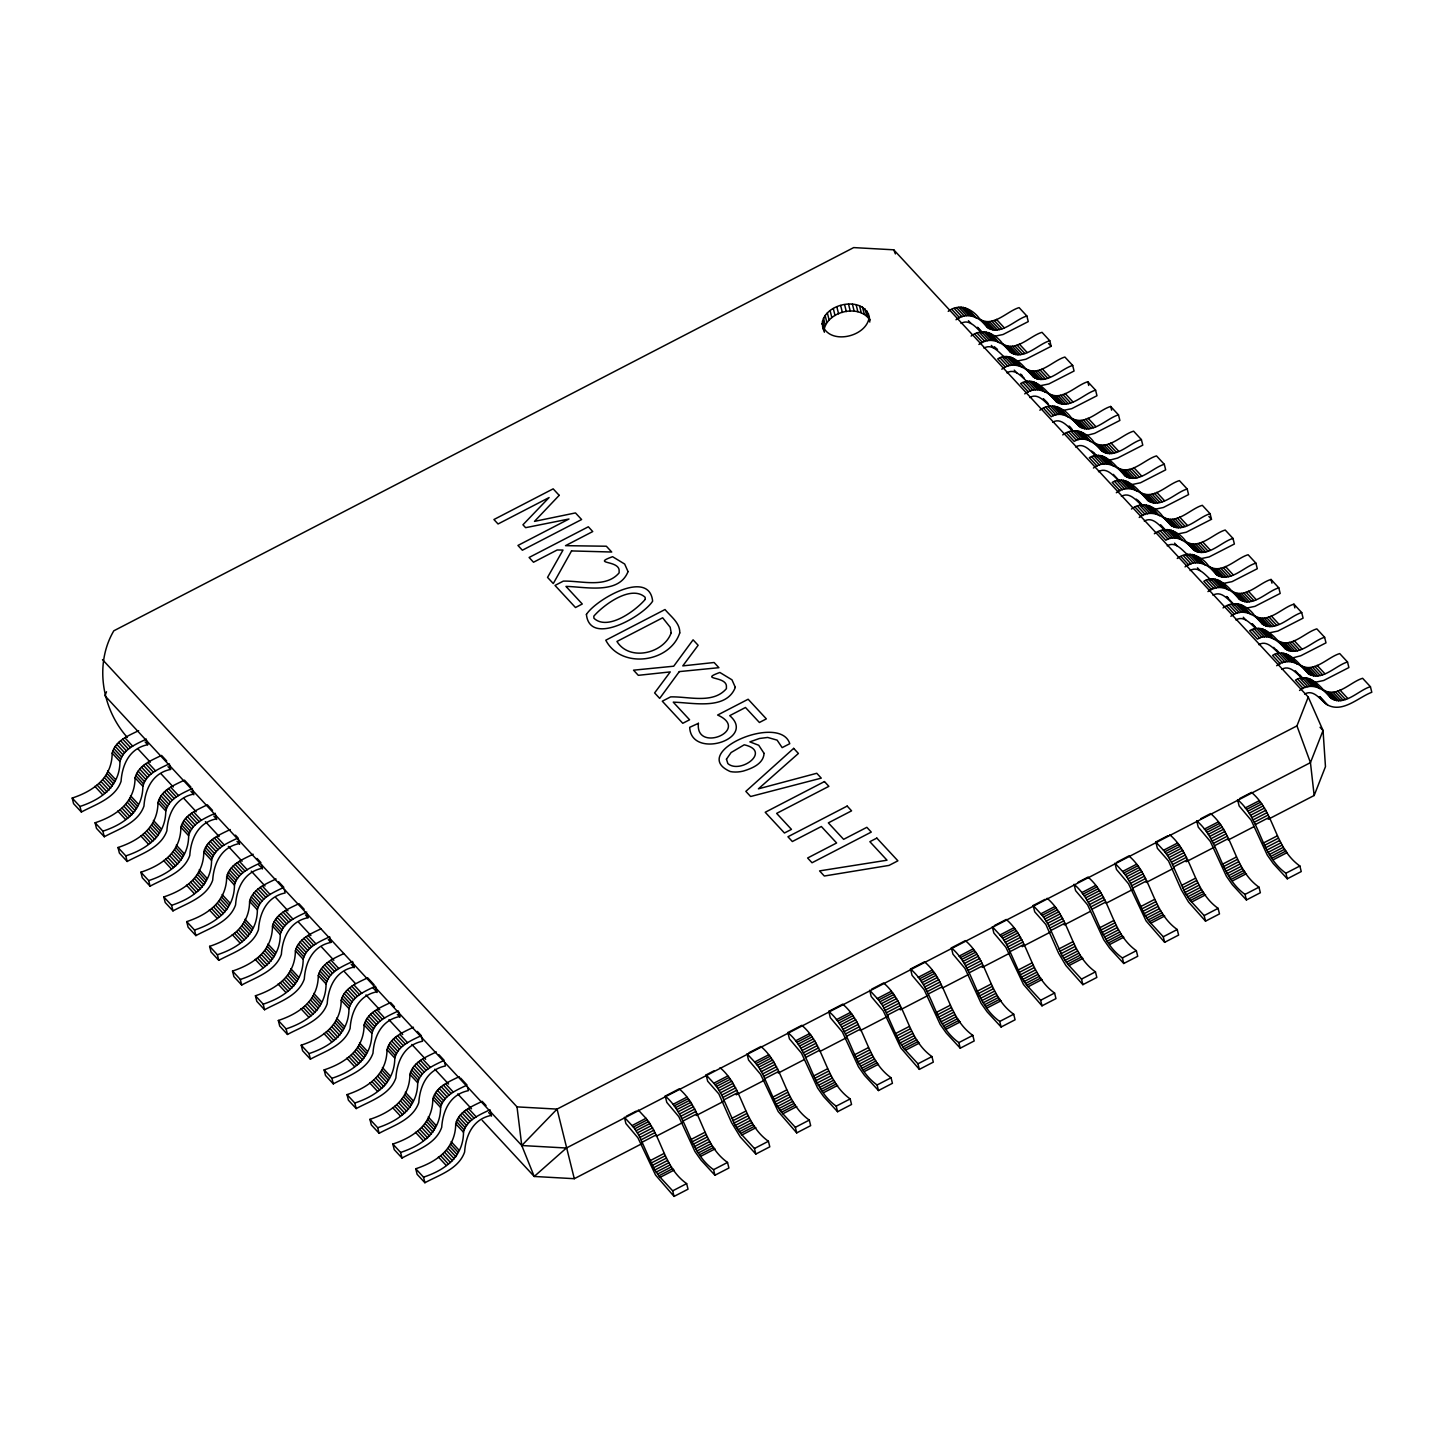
<?xml version="1.0" encoding="UTF-8"?>
<svg xmlns="http://www.w3.org/2000/svg" width="1444" height="1444" viewBox="0 0 1444 1444"><rect width="100%" height="100%" fill="white"/><g stroke="black" fill="none" stroke-linecap="round" stroke-linejoin="round"><path stroke-width="1.5" d="M822.178 323.637C824.163 302.554 866.238 294.901 868.963 318.564C864.92 338.004 827.304 345.333 822.178 323.637L824.398 332.246M823.91 330.604C826.762 311.218 859.451 303.33 869.992 320.261L868.277 313.294M146.945 741.187L147.685 744.707C129.563 748.371 122.217 764.49 121.061 781.366C115.069 798.46 95.629 804.308 81.369 812.033L73.572 803.64L72.2 798.063C93.607 791.041 112.072 777.666 112.181 753.136C115.267 740.808 128.462 735.646 138.642 730.682M72.2 798.063L79.98 806.474C101.387 799.434 119.852 786.077 119.96 761.529C123.047 749.219 136.241 744.039 146.422 739.093M95.105 822.773L102.885 831.184C124.292 824.163 142.757 810.788 142.866 786.24C145.952 773.93 159.147 768.749 169.327 763.804L170.591 769.417C152.468 773.1 145.104 789.218 143.967 806.077C137.974 823.17 118.534 829.018 104.275 836.744L96.477 828.351L95.105 822.773C116.513 815.752 134.96 802.395 135.068 777.847C138.064 765.898 150.645 760.609 160.627 755.862M190.897 791.33L193.496 794.128C175.356 797.81 168.009 813.929 166.872 830.787C160.88 847.881 141.422 853.729 127.162 861.472L119.383 853.061L118.011 847.502C139.418 840.462 157.865 827.105 157.974 802.557C160.97 790.608 173.551 785.319 183.532 780.572M118.011 847.502L125.79 855.895C147.198 848.873 165.663 835.498 165.771 810.95C168.858 798.64 182.052 793.46 192.232 788.514L193.785 794.796M213.802 816.041L216.401 818.838C198.261 822.52 190.915 838.639 189.778 855.498C183.785 872.591 164.327 878.439 150.068 886.183L142.288 877.771L140.916 872.212C162.306 865.173 180.771 851.816 180.879 827.268C183.984 814.957 197.16 809.777 207.34 804.813L212.539 810.427M140.916 872.212L148.696 880.605C170.103 873.584 188.55 860.209 188.659 835.679C191.655 823.73 204.236 818.423 214.217 813.694M236.997 841.419L239.307 843.549C221.167 847.231 213.82 863.35 212.683 880.208C206.691 897.302 187.233 903.15 172.973 910.893L165.194 902.482L163.804 896.923C185.211 889.883 203.676 876.526 203.785 851.978C206.871 839.668 220.066 834.488 230.246 829.524M163.804 896.923L171.601 905.316C193.009 898.294 211.456 884.919 211.564 860.389C214.56 848.44 227.141 843.134 237.123 838.404M258.602 864.739L262.212 868.259C244.072 871.941 236.726 888.06 235.571 904.919C229.578 922.012 210.138 927.86 195.879 935.604L188.099 927.192L186.709 921.633C208.116 914.593 226.582 901.236 226.69 876.688C229.776 864.378 242.971 859.198 253.151 854.234M186.709 921.633L194.507 930.026C215.914 923.005 234.361 909.63 234.47 885.1C237.574 872.772 250.751 867.609 260.931 862.646L257.032 858.44M284.36 889.45L285.1 892.988C266.978 896.652 259.631 912.77 258.476 929.629C252.483 946.741 233.044 952.571 218.784 960.314L210.986 951.903L209.615 946.343C231.022 939.322 249.487 925.947 249.595 901.399C252.682 889.089 265.877 883.909 276.057 878.963M209.615 946.343L217.394 954.737C238.802 947.715 257.267 934.34 257.375 909.81C260.48 897.482 273.656 892.32 283.836 887.356L278.638 881.761M307.265 914.16L308.005 917.698C289.883 921.362 282.519 937.481 281.381 954.34C275.389 971.451 255.949 977.281 241.69 985.025L233.892 976.613L232.52 971.054C253.927 964.032 272.375 950.657 272.483 926.109C275.587 913.799 288.764 908.619 298.944 903.673L304.142 909.269M232.52 971.054L240.3 979.465C261.707 972.426 280.172 959.069 280.28 934.521C283.367 922.193 296.562 917.03 306.742 912.067M255.426 995.764L263.205 1004.176C284.612 997.136 303.078 983.779 303.186 959.231C306.272 946.921 319.467 941.741 329.647 936.777L330.911 942.409C312.77 946.073 305.424 962.191 304.287 979.05C298.294 996.161 278.836 1001.992 264.577 1009.735L256.797 1001.342L255.426 995.764C276.833 988.743 295.28 975.368 295.388 950.82C298.385 938.889 310.965 933.582 320.947 928.853M351.217 964.321L353.816 967.119C335.676 970.783 328.329 986.902 327.192 1003.779C321.2 1020.872 301.742 1026.72 287.482 1034.446L279.703 1026.052L278.331 1020.475C299.738 1013.453 318.185 1000.078 318.294 975.548C321.29 963.599 333.871 958.293 343.852 953.563M278.331 1020.475L286.111 1028.886C307.518 1021.847 325.983 1008.49 326.073 983.942C329.178 971.631 342.372 966.451 352.553 961.487L354.105 967.787M372.823 987.624L376.722 991.829C358.581 995.494 351.235 1011.612 350.098 1028.489C344.105 1045.582 324.647 1051.431 310.388 1059.156L302.608 1050.763L301.218 1045.185C322.626 1038.164 341.091 1024.789 341.199 1000.259C344.195 988.31 356.776 983.003 366.758 978.274M301.218 1045.185L309.016 1053.597C330.423 1046.557 348.87 1033.2 348.979 1008.652C351.975 996.703 364.556 991.414 374.537 986.667M397.317 1014.41L399.627 1016.54C381.487 1020.204 374.14 1036.323 372.985 1053.199C366.993 1070.293 347.553 1076.141 333.293 1083.866L325.514 1075.473L324.124 1069.896C345.531 1062.874 363.996 1049.499 364.105 1024.969C367.101 1013.02 379.682 1007.731 389.663 1002.984M324.124 1069.896L331.921 1078.307C353.329 1071.267 371.776 1057.91 371.884 1033.362C374.88 1021.431 387.461 1016.125 397.443 1011.396M417.352 1031.431L421.251 1035.637L422.514 1041.25C404.392 1044.933 397.046 1061.051 395.891 1077.91C389.898 1095.003 370.458 1100.851 356.199 1108.577L348.401 1100.184L347.029 1094.606C368.437 1087.585 386.902 1074.21 387.01 1049.68C390.097 1037.352 403.291 1032.189 413.471 1027.226M347.029 1094.606L354.809 1103.017C376.216 1095.996 394.681 1082.621 394.79 1058.073C397.894 1045.763 411.071 1040.582 421.251 1035.637M444.68 1062.441L445.42 1065.961C427.298 1069.643 419.933 1085.762 418.796 1102.62C412.803 1119.714 393.364 1125.562 379.104 1133.305L371.307 1124.894L369.935 1119.335C391.342 1112.295 409.789 1098.938 409.897 1074.39C413.002 1062.062 426.179 1056.9 436.359 1051.936M369.935 1119.335L377.714 1127.728C399.122 1120.706 417.587 1107.331 417.695 1082.783C420.782 1070.473 433.976 1065.293 444.156 1060.347L438.958 1054.734M467.567 1087.151L468.325 1090.671C450.185 1094.353 442.839 1110.472 441.702 1127.331C435.709 1144.424 416.269 1150.272 401.992 1158.016L394.212 1149.604L392.84 1144.045C414.248 1137.006 432.695 1123.649 432.803 1099.101C435.907 1086.791 449.084 1081.61 459.264 1076.646M392.84 1144.045L400.62 1152.438C422.027 1145.417 440.492 1132.042 440.6 1107.494C443.687 1095.184 456.882 1090.021 467.062 1085.058L460.564 1078.054M488.632 1112.584L491.231 1115.382C473.091 1119.064 465.744 1135.183 464.607 1152.041C458.614 1169.135 439.156 1174.983 424.897 1182.726L417.117 1174.315L415.746 1168.756C437.153 1161.716 455.6 1148.359 455.708 1123.811C458.813 1111.501 471.989 1106.321 482.17 1101.357L486.068 1105.562M415.746 1168.756L423.525 1177.149C444.933 1170.127 463.398 1156.752 463.506 1132.222C466.592 1119.894 479.787 1114.732 489.967 1109.768L491.52 1116.068M127.379 737.469C102.091 709.239 94.095 664.33 113.805 630.811L853.693 247.592L893.746 249.812L1308.246 697.055L1323.047 730.52L1325.466 766.656L1314.166 795.482L1268.175 819.289M106.513 691.748L104.943 695.773L521.771 1145.525L534.226 1176.463L574.297 1178.701L642.273 1143.486M102.506 659.619L517.006 1106.88L521.771 1145.525L557.059 1109.1L1296.947 725.881L1308.246 697.055M1320.069 727.307L1323.047 730.52L1310.448 762.631L566.409 1148.016L534.226 1176.463L482.224 1120.363M948.221 311.363C958.924 302.843 972.751 308.727 979.862 319.196C993.201 327.752 1007.334 310.947 1019.103 307.626L1026.883 316.019L1028.254 321.597L1003.038 334.521L992.804 336.651M956.018 319.756C966.704 311.254 980.53 317.12 987.642 327.608C1000.999 336.163 1015.114 319.341 1026.883 316.019M971.126 336.073C981.83 327.553 995.638 333.438 1002.768 343.925C1016.107 352.462 1030.222 335.658 1042.008 332.337L1049.788 340.748L1051.16 346.307L1025.944 359.231L1015.71 361.361M978.906 344.466C989.609 335.965 1003.436 341.849 1010.547 352.318C1023.904 360.874 1038.019 344.051 1049.788 340.748M1001.811 369.177C1012.515 360.675 1026.341 366.559 1033.453 377.028C1046.792 385.584 1060.925 368.78 1072.693 365.458L1074.065 371.018L1048.831 383.96L1038.597 386.071M1005.511 367.281L997.714 358.87C1008.092 352.264 1019.031 360.783 1025.673 368.635C1039.012 377.191 1053.127 360.368 1064.896 357.047L1072.693 365.458M1024.717 393.887C1035.42 385.386 1049.246 391.27 1056.358 401.739C1069.697 410.295 1083.83 393.49 1095.599 390.169L1096.971 395.728L1071.737 408.67L1061.502 410.782M1028.399 391.992L1020.619 383.581C1030.98 376.974 1041.918 385.494 1048.579 393.346C1061.918 401.901 1076.033 385.079 1087.801 381.757L1095.599 390.169M1039.842 410.204C1050.528 401.703 1064.354 407.569 1071.466 418.056C1084.823 426.612 1098.938 409.789 1110.707 406.468L1118.486 414.879L1119.876 420.439L1094.642 433.38L1086.899 435.384M1062.73 434.915C1073.434 426.413 1087.26 432.279 1094.371 442.767C1107.71 451.322 1121.844 434.5 1133.612 431.178L1141.392 439.59L1142.782 445.149L1117.548 458.091L1109.804 460.094M1043.525 408.291L1051.304 416.702C1061.683 410.078 1072.621 418.616 1079.264 426.449C1092.603 435.005 1106.718 418.2 1118.486 414.879M1066.43 433.001L1074.21 441.413C1084.57 434.788 1095.509 443.326 1102.169 451.16C1115.508 459.715 1129.623 442.911 1141.392 439.59M1093.433 468.036C1104.119 459.517 1117.945 465.401 1125.056 475.87C1138.414 484.426 1152.529 467.621 1164.297 464.3L1165.669 469.86L1140.453 482.801L1130.219 484.931M1097.115 466.123L1089.336 457.712C1099.696 451.106 1110.635 459.643 1117.277 467.477C1130.616 476.033 1144.749 459.21 1156.518 455.907L1164.297 464.3M1116.32 492.747C1127.024 484.227 1140.85 490.112 1147.962 500.599C1161.319 509.136 1175.434 492.332 1187.203 489.011L1188.574 494.588L1163.359 507.512L1153.124 509.642M1120.021 490.834L1112.223 482.422C1122.602 475.816 1133.54 484.354 1140.182 492.187C1153.521 500.743 1167.654 483.921 1179.423 480.617L1187.203 489.011M1131.446 509.046C1142.15 500.545 1155.958 506.429 1163.088 516.898C1176.427 525.454 1190.542 508.649 1202.311 505.328L1210.108 513.721L1211.48 519.298L1186.264 532.222L1176.012 534.352M1139.226 517.457C1149.929 508.938 1163.756 514.822 1170.867 525.309C1184.206 533.865 1198.339 517.042 1210.108 513.721M1154.352 533.775C1165.055 525.255 1178.864 531.139 1185.993 541.608C1199.332 550.164 1213.447 533.359 1225.216 530.038L1233.014 538.432L1234.385 544.009L1209.151 556.933L1198.917 559.063M1177.257 558.485C1187.943 549.965 1201.769 555.85 1208.881 566.319C1222.238 574.874 1236.353 558.07 1248.121 554.749L1255.901 563.142L1257.291 568.719L1232.057 581.643L1221.823 583.773M1158.034 531.861L1165.813 540.255C1176.192 533.648 1187.13 542.168 1193.773 550.02C1207.112 558.575 1221.245 541.753 1233.014 538.432M1185.037 566.878C1195.74 558.377 1209.549 564.243 1216.678 574.73C1230.017 583.286 1244.132 566.463 1255.901 563.142M1207.942 591.589C1218.646 583.087 1232.454 588.953 1239.584 599.441C1252.923 607.996 1267.038 591.174 1278.806 587.852L1280.196 593.43L1254.962 606.354L1244.728 608.484M1211.624 589.675L1203.845 581.282C1214.205 574.658 1225.144 583.196 1231.786 591.029C1245.125 599.585 1259.258 582.78 1271.027 579.459L1278.806 587.852M1223.05 607.906C1233.754 599.386 1247.58 605.271 1254.692 615.758C1268.031 624.295 1282.164 607.491 1293.932 604.17L1301.712 612.581L1303.084 618.14L1277.868 631.064L1267.633 633.194M1230.848 616.299C1241.551 607.798 1255.359 613.682 1262.489 624.151C1275.828 632.707 1289.943 615.884 1301.712 612.581M1324.617 637.291C1312.849 640.594 1298.734 657.417 1285.377 648.861C1278.734 641.028 1267.796 632.49 1257.435 639.114L1249.638 630.703C1260.016 624.097 1270.955 632.616 1277.597 640.468C1290.936 649.024 1305.069 632.201 1316.838 628.88L1324.617 637.291L1325.989 642.851L1300.773 655.775L1293.03 657.796M1276.64 665.72C1287.344 657.219 1301.17 663.103 1308.282 673.572C1321.621 682.128 1335.754 665.323 1347.523 662.002L1348.895 667.561L1323.679 680.503L1313.426 682.615M1280.341 663.825L1272.543 655.414C1282.922 648.807 1293.86 657.327 1300.503 665.179C1313.841 673.734 1327.957 656.912 1339.725 653.591L1347.523 662.002M1299.546 690.449C1310.249 681.929 1324.076 687.813 1331.188 698.282C1344.526 706.838 1358.66 690.033 1370.428 686.712L1371.8 692.272C1358.605 697.199 1343.064 713.065 1327.65 705.033C1320.809 700.809 1314.058 688.571 1304.618 694.095M1303.228 688.535L1295.448 680.124C1305.809 673.518 1316.747 682.037 1323.408 689.889C1336.747 698.445 1350.862 681.622 1362.631 678.301L1370.428 686.712M626.335 1116.23L636.317 1111.068M665.233 1096.086L679.185 1088.848C702.614 1108.631 701.82 1144.208 727.523 1162.438L728.913 1168.015L714.942 1175.236L700.972 1160.073L694.925 1151.482L678.824 1116.681L666.785 1102.386L665.233 1096.086C688.662 1115.869 687.867 1151.446 713.571 1169.676L714.942 1175.236M720.069 1067.676C743.498 1087.458 742.703 1123.035 768.407 1141.265L769.796 1146.825L755.826 1154.063L740.357 1137.024L731.548 1122.584L718.841 1093.92L707.668 1081.213L706.116 1074.914L714.094 1070.78M748.985 1052.712L760.952 1046.503C784.381 1066.286 783.587 1101.862 809.29 1120.093L810.662 1125.652L796.709 1132.89L778.19 1111.519L760.591 1074.336L748.552 1060.04L747.505 1055.835M787.864 1032.568L801.835 1025.33C825.264 1045.113 824.47 1080.69 850.173 1098.92L851.545 1104.479L837.592 1111.718L823.603 1096.537L817.575 1087.964L801.474 1053.145L789.435 1038.868L787.864 1032.568C811.311 1052.333 810.499 1087.91 836.202 1106.14L837.592 1111.718M828.748 1011.396L842.718 1004.158C866.147 1023.94 865.353 1059.517 891.056 1077.747L892.428 1083.307L878.475 1090.545L864.487 1075.365L858.458 1066.791L842.357 1031.973L830.318 1017.677L828.748 1011.396C852.177 1031.16 851.382 1066.737 877.086 1084.967L878.475 1090.545M871.634 989.176L883.602 982.985C907.031 1002.75 906.236 1038.344 931.94 1056.575L933.311 1062.134L919.359 1069.372L900.839 1048.001L883.241 1010.8L871.201 996.504L870.154 992.317M910.514 969.032L924.485 961.812C947.914 981.577 947.12 1017.154 972.823 1035.384L974.195 1040.962L960.242 1048.2L946.253 1033.02L940.206 1024.446L924.124 989.627L912.067 975.332L910.514 969.032C933.943 988.815 933.149 1024.392 958.852 1042.622L960.242 1048.2M951.397 947.86L965.368 940.64C988.797 960.404 988.003 995.981 1013.706 1014.211L1015.078 1019.789L1001.107 1027.009L987.136 1011.847L981.09 1003.273L965.007 968.455L952.95 954.159L951.397 947.86C974.826 967.642 974.032 1003.219 999.735 1021.449L1001.107 1027.009M994.266 925.658L1006.233 919.467C1029.68 939.232 1028.868 974.808 1054.589 993.039L1055.961 998.616L1041.99 1005.836L1023.489 984.483L1005.89 947.282L993.833 932.986L992.804 928.781M1047.117 898.276C1070.564 918.059 1069.751 953.636 1095.454 971.866L1096.844 977.444L1082.874 984.664L1065.889 965.549L1058.614 953.202L1045.889 924.521L1034.716 911.814L1033.164 905.514L1045.131 899.323M1078.036 882.284L1088 877.104C1111.429 896.886 1110.635 932.463 1136.338 950.694L1137.728 956.271L1123.757 963.491L1109.786 948.329L1103.739 939.737L1087.639 904.937L1075.6 890.641L1074.047 884.342C1097.476 904.124 1096.682 939.701 1122.385 957.932L1123.757 963.491M1116.916 862.14L1128.883 855.931C1152.312 875.714 1151.518 911.29 1177.221 929.521L1178.611 935.08L1164.64 942.318L1146.121 920.965L1128.522 883.764L1116.483 869.468L1115.436 865.263M1169.766 834.758C1193.195 854.541 1192.401 890.118 1218.104 908.348L1219.494 913.908L1205.523 921.146L1188.538 902.031L1181.246 889.666L1168.539 861.003L1157.366 848.296L1155.814 841.996L1167.781 835.787M1200.668 818.748L1210.65 813.586C1234.079 833.368 1233.284 868.945 1258.987 887.176L1260.359 892.735L1246.407 899.973L1232.418 884.793L1226.389 876.219L1210.289 841.401L1198.249 827.105L1196.679 820.824C1220.126 840.588 1219.314 876.165 1245.035 894.396L1246.407 899.973M1239.566 798.604L1251.533 792.413C1274.962 812.178 1274.168 847.772 1299.871 866.003L1301.243 871.562L1287.29 878.8L1273.301 863.62L1267.272 855.047L1251.172 820.228L1239.132 805.933L1237.562 799.651C1260.991 819.416 1260.197 854.992 1285.9 873.223L1287.29 878.8M624.349 1117.259L632.039 1125.562L645.991 1118.324C662.254 1138.522 664.059 1167.709 686.64 1183.611L688.03 1189.188L674.059 1196.408L655.558 1175.055L637.941 1137.854L625.902 1123.558L624.873 1119.353M672.922 1104.389L686.875 1097.151M706.116 1074.914L713.787 1083.199L727.758 1075.979M746.999 1053.741L754.671 1062.026L768.641 1054.806M795.554 1040.853L809.524 1033.633M836.437 1019.681L850.408 1012.443M869.631 990.223L877.32 998.508L891.291 991.27M918.203 977.335L932.174 970.097M959.087 956.163L973.039 948.925M992.281 926.687L999.97 934.99L1013.923 927.752M1033.164 905.514L1040.853 913.817L1054.806 906.579M1081.736 892.645L1095.689 885.407M1114.93 863.169L1122.602 871.454L1136.572 864.234M1155.814 841.996L1163.485 850.281L1177.456 843.061M1204.368 829.109L1218.339 821.889M1245.251 807.936L1259.222 800.698M632.039 1125.562L633.338 1127.06L647.291 1119.822M674.222 1105.887L688.174 1098.649M713.787 1083.199L715.105 1084.715L729.058 1077.477M754.671 1062.026L755.97 1063.542L769.941 1056.304M796.853 1042.369L810.824 1035.131M837.737 1021.179L851.707 1013.959M877.32 998.508L878.62 1000.006L892.591 992.786M919.503 978.833L933.474 971.613M960.386 957.661L974.357 950.423M999.97 934.99L1001.27 936.488L1015.222 929.25M1040.853 913.817L1042.153 915.316L1056.105 908.077M1083.036 894.143L1096.989 886.905M1122.602 871.454L1123.919 872.97L1137.872 865.732M1163.485 850.281L1164.803 851.798L1178.755 844.559M1205.668 830.607L1219.639 823.387M1246.551 809.434L1260.522 802.214M633.338 1127.06L634.674 1128.811L648.645 1121.573M675.557 1107.62L689.528 1100.4M715.105 1084.715L716.441 1086.448L730.411 1079.228M755.97 1063.542L757.324 1065.275L771.295 1058.055M798.207 1044.102L812.16 1036.864M839.09 1022.93L853.043 1015.692M878.62 1000.006L879.974 1001.757L893.926 994.519M920.857 980.584L934.809 973.346M961.722 959.412L975.693 952.174M1001.27 936.488L1002.605 938.239L1016.576 931.001M1042.153 915.316L1043.489 917.066L1057.459 909.828M1084.372 895.876L1098.342 888.656M1123.919 872.97L1125.255 874.703L1139.226 867.483M1164.803 851.798L1166.138 853.53L1180.109 846.31M1207.022 832.358L1220.974 825.12M1247.905 811.185L1261.857 803.947M634.674 1128.811L636.046 1130.742L649.999 1123.522M676.911 1109.57L690.882 1102.35M716.441 1086.448L717.794 1088.397L731.765 1081.177M757.324 1065.275L758.678 1067.224L772.648 1059.986M799.561 1046.052L813.532 1038.814M840.444 1024.879L854.415 1017.641M879.974 1001.757L881.327 1003.706L895.28 996.468M922.211 982.534L936.163 975.296M963.094 961.361L977.046 954.123M1002.605 938.239L1003.977 940.188L1017.93 932.95M1043.489 917.066L1044.86 918.998L1058.813 911.778M1085.726 897.825L1099.696 890.605M1125.255 874.703L1126.609 876.652L1140.579 869.432M1166.138 853.53L1167.492 855.48L1181.463 848.242M1208.375 834.307L1222.346 827.069M1249.259 813.134L1263.229 805.896M636.046 1130.742L637.382 1132.872L651.352 1125.634M678.265 1111.699L692.236 1104.461M717.794 1088.397L719.148 1090.527L733.119 1083.289M758.678 1067.224L760.031 1069.354L774.002 1062.116M800.915 1048.164L814.867 1040.944M841.798 1026.991L855.75 1019.771M881.327 1003.706L882.681 1005.818L896.634 998.598M923.564 984.646L937.517 977.407M964.448 963.473L978.4 956.235M1003.977 940.188L1005.313 942.3L1019.284 935.062M1044.86 918.998L1046.196 921.128L1060.167 913.89M1087.079 899.955L1101.05 892.717M1126.609 876.652L1127.963 878.782L1141.933 871.544M1167.492 855.48L1168.846 857.61L1182.816 850.372M1209.729 836.419L1223.7 829.199M1250.612 815.246L1264.565 808.026M637.382 1132.872L638.699 1135.11L652.652 1127.872M679.582 1113.938L693.535 1106.7M719.148 1090.527L720.466 1092.765L734.418 1085.527M760.031 1069.354L761.349 1071.592L775.302 1064.354M802.232 1050.42L816.185 1043.182M843.097 1029.247L857.068 1022.009M882.681 1005.818L883.981 1008.074L897.951 1000.836M924.864 986.884L938.835 979.664M965.747 965.711L979.718 958.491M1005.313 942.3L1006.63 944.538L1020.601 937.318M1046.196 921.128L1047.514 923.366L1061.484 916.128M1088.397 902.193L1102.35 894.955M1127.963 878.782L1129.28 881.02L1143.233 873.782M1168.846 857.61L1170.163 859.848L1184.116 852.61M1211.047 838.675L1224.999 831.437M1251.912 817.503L1265.883 810.264M674.059 1196.408L672.687 1190.849L658.861 1175.831L653.5 1167.781L639.945 1137.439L653.915 1130.201M680.828 1116.266L694.781 1109.028M755.826 1154.063L754.454 1148.503L740.628 1133.468L735.267 1125.436L721.711 1095.093L735.664 1087.855M796.709 1132.89L795.337 1127.331L781.493 1112.295L776.132 1104.245L762.594 1073.921L776.547 1066.683M803.478 1052.748L817.43 1045.51M844.361 1031.557L858.314 1024.337M919.359 1069.372L917.969 1063.795L904.143 1048.777L898.782 1040.727L885.226 1010.385L899.197 1003.165M926.109 989.212L940.08 981.992M966.993 968.04L980.963 960.82M1041.99 1005.836L1040.619 1000.277L1026.792 985.259L1021.431 977.209L1007.876 946.867L1021.847 939.629M1082.874 984.664L1081.502 979.104L1067.676 964.087L1062.315 956.036L1048.759 925.694L1062.73 918.456M1089.642 904.522L1103.613 897.284M1164.64 942.318L1163.268 936.759L1149.442 921.723L1144.081 913.673L1130.526 883.349L1144.478 876.111M1205.523 921.146L1204.152 915.586L1190.307 900.551L1184.964 892.5L1171.409 862.176L1185.362 854.938M1212.292 841.004L1226.245 833.766M1253.175 819.813L1267.128 812.593M641.1 1139.803L655.071 1132.565M681.983 1118.631L695.954 1111.393M722.866 1097.458L736.837 1090.22M763.75 1076.285L777.72 1069.047M804.633 1055.113L818.604 1047.875M845.516 1033.94L859.487 1026.702M886.399 1012.767L900.352 1005.529M927.283 991.577L941.235 984.357M968.166 970.404L982.119 963.184M1009.049 949.231L1023.002 942.011M1049.932 928.059L1063.885 920.821M1090.798 906.886L1104.768 899.648M1131.681 885.713L1145.652 878.475M1172.564 864.541L1186.535 857.303M1213.447 843.368L1227.418 836.13M1254.331 822.196L1268.301 814.957M642.165 1142.168L656.117 1134.93M683.048 1120.995L697.001 1113.757M723.931 1099.823L737.884 1092.585M764.815 1078.65L778.767 1071.412M805.68 1057.477L819.65 1050.239M846.563 1036.287L860.534 1029.067M887.446 1015.114L901.417 1007.894M928.33 993.941L942.3 986.721M969.213 972.769L983.184 965.531M1010.096 951.596L1024.067 944.358M1050.979 930.423L1064.932 923.185M1091.863 909.251L1105.815 902.013M1132.746 888.078L1146.698 880.84M1173.629 866.905L1187.582 859.667M1214.512 845.715L1228.465 838.495M1255.378 824.542L1269.348 817.322M656.28 1136.229L682.272 1122.764M696.261 1115.508L724.256 1101.014M736.259 1094.805L764.255 1080.293M778.262 1073.054L804.254 1059.589M820.246 1051.304L846.238 1037.839M860.245 1030.583L888.24 1016.089M900.244 1009.879L928.239 995.367M942.228 988.129L968.22 974.664M982.227 967.408L1010.222 952.914M1022.226 946.686L1050.221 932.192M1064.21 924.936L1090.202 911.471M1106.212 903.186L1132.204 889.721M1146.193 882.483L1174.189 867.97M1186.192 861.761L1214.187 847.267M1228.194 840.011L1254.186 826.546M650.035 1160.723L663.987 1153.485M690.918 1139.551L704.871 1132.313M731.801 1118.378L745.754 1111.14M772.684 1097.205L786.637 1089.967M813.55 1076.033L827.52 1068.795M854.433 1054.842L868.404 1047.622M895.316 1033.669L909.287 1026.449M936.199 1012.497L950.17 1005.277M977.083 991.324L991.053 984.086M1017.966 970.151L1031.937 962.913M1058.849 948.979L1072.802 941.741M1099.732 927.806L1113.685 920.568M1140.616 906.633L1154.568 899.395M1181.499 885.461L1195.451 878.223M1222.364 864.27L1236.335 857.05M1263.247 843.097L1277.218 835.877M651.082 1163.088L665.052 1155.85M691.965 1141.915L705.936 1134.677M732.848 1120.743L746.819 1113.505M773.731 1099.552L787.684 1092.332M814.615 1078.379L828.567 1071.159M855.498 1057.207L869.45 1049.987M896.381 1036.034L910.334 1028.796M937.264 1014.861L951.217 1007.623M978.129 993.689L992.1 986.451M1019.013 972.516L1032.983 965.278M1059.896 951.343L1073.867 944.105M1100.779 930.171L1114.75 922.933M1141.662 908.98L1155.633 901.76M1182.546 887.807L1196.516 880.587M1223.429 866.635L1237.382 859.415M1264.312 845.462L1278.265 838.242M652.255 1165.452L666.207 1158.214M693.138 1144.28L707.091 1137.042M734.003 1123.107L747.974 1115.869M774.886 1101.934L788.857 1094.696M815.77 1080.744L829.74 1073.524M856.653 1059.571L870.624 1052.351M897.536 1038.398L911.507 1031.178M938.419 1017.226L952.39 1009.988M979.303 996.053L993.255 988.815M1020.186 974.88L1034.139 967.642M1061.069 953.708L1075.022 946.47M1101.952 932.535L1115.905 925.297M1142.836 911.363L1156.788 904.124M1183.701 890.19L1197.672 882.952M1224.584 868.999L1238.555 861.779M1265.467 847.827L1279.438 840.607M653.5 1167.781L667.453 1160.543M694.383 1146.608L708.336 1139.37M735.267 1125.436L749.219 1118.197M776.132 1104.245L790.103 1097.025M817.015 1083.072L830.986 1075.852M857.898 1061.9L871.869 1054.68M898.782 1040.727L912.752 1033.489M939.665 1019.554L953.636 1012.316M980.548 998.382L994.519 991.144M1021.431 977.209L1035.384 969.971M1062.315 956.036L1076.267 948.798M1103.198 934.864L1117.151 927.626M1144.081 913.673L1158.034 906.453M1184.964 892.5L1198.917 885.28M1225.83 871.328L1239.8 864.108M1266.713 850.155L1280.684 842.935M654.8 1170.019L668.771 1162.781M695.683 1148.846L709.654 1141.608M736.566 1127.674L750.537 1120.436M777.45 1106.501L791.42 1099.263M818.333 1085.328L832.304 1078.09M859.216 1064.138L873.169 1056.918M900.099 1042.965L914.052 1035.745M940.983 1021.792L954.935 1014.572M981.866 1000.62L995.819 993.4M1022.749 979.447L1036.702 972.209M1063.614 958.274L1077.585 951.036M1104.498 937.102L1118.468 929.864M1145.381 915.929L1159.351 908.691M1186.264 894.757L1200.235 887.518M1227.147 873.584L1241.118 866.346M1268.031 852.393L1281.983 845.173M656.154 1172.131L670.124 1164.911M697.037 1150.958L711.008 1143.738M737.92 1129.786L751.891 1122.566M778.803 1108.613L792.756 1101.375M819.687 1087.44L833.639 1080.202M860.57 1066.268L874.522 1059.03M901.453 1045.095L915.406 1037.857M942.336 1023.922L956.289 1016.684M983.202 1002.75L997.172 995.512M1024.085 981.559L1038.055 974.339M1064.968 960.386L1078.939 953.166M1105.851 939.214L1119.822 931.994M1146.735 918.041L1160.705 910.821M1187.618 896.868L1201.57 889.63M1228.501 875.696L1242.454 868.458M1269.384 854.523L1283.337 847.285M657.507 1174.08L671.478 1166.86M698.391 1152.908L712.361 1145.688M739.274 1131.735L753.245 1124.497M780.157 1110.562L794.128 1103.324M821.04 1089.39L835.011 1082.152M861.924 1068.217L875.894 1060.979M902.807 1047.044L916.759 1039.806M943.69 1025.872L957.643 1018.634M984.573 1004.681L998.526 997.461M1025.457 983.508L1039.409 976.288M1066.322 962.336L1080.293 955.116M1107.205 941.163L1121.176 933.943M1148.088 919.99L1162.059 912.752M1188.972 898.818L1202.942 891.58M1229.855 877.645L1243.825 870.407M1270.738 856.472L1284.709 849.234M658.861 1175.831L672.814 1168.593M699.744 1154.659L713.697 1147.42M740.628 1133.468L754.58 1126.248M781.493 1112.295L795.463 1105.075M822.376 1091.122L836.347 1083.902M863.259 1069.95L877.23 1062.712M904.143 1048.777L918.113 1041.539M945.026 1027.605L958.996 1020.366M985.909 1006.432L999.862 999.194M1026.792 985.259L1040.745 978.021M1067.676 964.087L1081.628 956.849M1108.559 942.914L1122.511 935.676M1149.442 921.723L1163.395 914.503M1190.307 900.551L1204.278 893.331M1231.19 879.378L1245.161 872.158M1272.074 858.205L1286.044 850.967M660.161 1177.329L674.113 1170.091M701.044 1156.157L714.997 1148.919M741.927 1134.984L755.88 1127.746M782.81 1113.811L796.763 1106.573M823.676 1092.639L837.646 1085.401M864.559 1071.448L878.53 1064.228M905.442 1050.275L919.413 1043.055M946.325 1029.103L960.296 1021.883M987.209 1007.93L1001.179 1000.692M1028.092 986.757L1042.063 979.519M1068.975 965.585L1082.928 958.347M1109.858 944.412L1123.811 937.174M1150.742 923.239L1164.694 916.001M1191.625 902.067L1205.578 894.829M1232.49 880.894L1246.461 873.656M1273.373 859.703L1287.344 852.483M672.687 1190.849L686.64 1183.611M713.571 1169.676L727.523 1162.438M754.454 1148.503L768.407 1141.265M795.337 1127.331L809.29 1120.093M836.202 1106.14L850.173 1098.92M877.086 1084.967L891.056 1077.747M917.969 1063.795L931.94 1056.575M958.852 1042.622L972.823 1035.384M999.735 1021.449L1013.706 1014.211M1040.619 1000.277L1054.589 993.039M1081.502 979.104L1095.454 971.866M1122.385 957.932L1136.338 950.694M1163.268 936.759L1177.221 929.521M1204.152 915.586L1218.104 908.348M1245.035 894.396L1258.987 887.176M1285.9 873.223L1299.871 866.003M961.072 323.42C969.646 318.203 976.577 328.6 982.389 333.113M983.978 348.13C992.551 342.914 999.483 353.311 1005.295 357.823M1006.883 372.841C1015.457 367.624 1022.388 378.021 1028.2 382.534M1029.789 397.551C1037.532 392.714 1044.355 401.27 1049.481 405.872M1052.694 422.262C1060.438 417.424 1067.26 425.998 1072.387 430.583M1075.581 446.972C1084.155 441.774 1091.104 452.171 1096.917 456.665L1091.718 451.07M1098.487 471.683C1107.061 466.484 1114.01 476.881 1119.804 481.375M1121.392 496.393C1129.966 491.195 1136.897 501.591 1142.709 506.104M1144.298 521.122C1152.872 515.905 1159.803 526.302 1165.615 530.814M1167.203 545.832C1175.777 540.616 1182.708 551.012 1188.52 555.525M1190.109 570.542C1198.664 565.326 1205.614 575.723 1211.426 580.235M1212.996 595.253C1221.57 590.036 1228.519 600.433 1234.331 604.946M1235.902 619.963C1243.663 615.126 1250.468 623.682 1255.594 628.284M1258.807 644.674C1266.55 639.836 1273.373 648.392 1278.5 652.995M1281.712 669.384C1290.286 664.168 1297.217 674.583 1303.029 679.077M517.006 1106.88L557.059 1109.1L574.297 1178.701M521.771 1145.525L566.409 1148.016M1022.135 375.368L1020.421 374.14L1024.301 378.328M1228.248 597.78L1226.534 596.534L1233.032 603.538M994.266 346.686L997.515 349.43M1048.561 343.51L1051.16 346.307M1208.881 516.483L1211.48 519.298M996.432 319.359L1004.23 327.77M1019.338 344.069L1027.135 352.48M1042.243 368.78L1050.023 377.191M1065.149 393.49L1072.928 401.901M1088.054 418.218L1095.834 426.612M1110.959 442.929L1118.739 451.322M1133.847 467.639L1141.644 476.033M1156.752 492.35L1164.55 500.743M1179.658 517.06L1187.455 525.454M1202.563 541.771L1210.343 550.164M1225.469 566.481L1233.248 574.892M1248.374 591.192L1256.154 599.603M1271.261 615.902L1279.059 624.313M1294.167 640.613L1301.965 649.024M1317.072 665.323L1324.87 673.734M1339.978 690.033L1347.757 698.445M994.14 320.406L1001.919 328.799M1017.045 345.116L1024.825 353.509M1039.951 369.826L1047.73 378.22M1062.856 394.537L1070.636 402.93M1085.744 419.247L1093.541 427.659M1108.649 443.958L1116.447 452.369M1131.554 468.668L1139.352 477.08M1154.46 493.379L1162.239 501.79M1177.365 518.089L1185.145 526.5M1200.271 542.818L1208.05 551.211M1223.158 567.528L1230.956 575.921M1246.064 592.239L1253.861 600.632M1268.969 616.949L1276.767 625.342M1291.875 641.659L1299.654 650.053M1314.78 666.37L1322.56 674.763M1337.686 691.08L1345.465 699.492M991.829 321.146L999.609 329.557M1014.717 345.856L1022.514 354.267M1037.622 370.567L1045.42 378.978M1060.528 395.295L1068.307 403.688M1083.433 420.005L1091.213 428.399M1106.339 444.716L1114.118 453.109M1129.244 469.426L1137.024 477.82M1152.131 494.137L1159.929 502.53M1175.037 518.847L1182.835 527.259M1197.942 543.558L1205.722 551.969M1220.848 568.268L1228.627 576.679M1243.753 592.979L1251.533 601.39M1266.659 617.689L1274.438 626.1M1289.546 642.399L1297.344 650.811M1312.452 667.128L1320.249 675.521M1335.357 691.838L1343.155 700.232M989.519 321.597L997.317 330.008M1012.424 346.307L1020.222 354.719M1035.33 371.018L1043.11 379.429M1058.235 395.728L1066.015 404.139M1081.141 420.439L1088.92 428.85M1104.028 445.167L1111.826 453.56M1126.934 469.878L1134.731 478.271M1149.839 494.588L1157.637 502.981M1172.745 519.298L1180.524 527.692M1195.65 544.009L1203.43 552.402M1218.555 568.719L1226.335 577.113M1241.443 593.43L1249.241 601.841M1264.348 618.14L1272.146 626.552M1287.254 642.851L1295.051 651.262M1310.159 667.561L1317.939 675.972M1333.065 692.272L1340.844 700.683M987.299 321.741L995.078 330.135M1010.204 346.452L1017.984 354.845M1033.092 371.162L1040.889 379.555M1055.997 395.873L1063.795 404.266M1078.903 420.583L1086.682 428.994M1101.808 445.293L1109.588 453.705M1124.714 470.004L1132.493 478.415M1147.619 494.714L1155.399 503.126M1170.506 519.425L1178.304 527.836M1193.412 544.135L1201.209 552.547M1216.317 568.864L1224.097 577.257M1239.223 593.574L1247.002 601.967M1262.128 618.285L1269.908 626.678M1285.034 642.995L1292.813 651.388M1307.921 667.706L1315.719 676.099M1330.826 692.416L1338.624 700.809M985.169 321.561L992.967 329.954M1008.074 346.271L1015.854 354.664M1030.98 370.982L1038.759 379.375M1053.885 395.692L1061.665 404.103M1076.791 420.403L1084.57 428.814M1099.678 445.113L1107.476 453.524M1122.584 469.823L1130.381 478.235M1145.489 494.534L1153.269 502.945M1168.395 519.262L1176.174 527.656M1191.3 543.973L1199.08 552.366M1214.205 568.683L1221.985 577.077M1237.093 593.394L1244.89 601.787M1259.998 618.104L1267.796 626.497M1282.904 642.815L1290.683 651.208M1305.809 667.525L1313.589 675.936M1328.715 692.236L1336.494 700.647M983.202 321.073L990.981 329.467M1006.107 345.784L1013.887 354.177M1029.012 370.494L1036.792 378.888M1051.918 395.205L1059.697 403.616M1074.805 419.915L1082.603 428.327M1097.711 444.626L1105.508 453.037M1120.616 469.336L1128.396 477.747M1143.522 494.047L1151.301 502.458M1166.427 518.757L1174.207 527.168M1189.333 543.486L1197.112 551.879M1212.22 568.196L1220.018 576.589M1235.125 592.906L1242.923 601.3M1258.031 617.617L1265.828 626.01M1280.936 642.327L1288.716 650.721M1303.842 667.038L1311.621 675.449M1326.747 691.748L1334.527 700.159M981.415 320.279L989.212 328.69M1004.32 344.99L1012.118 353.401M1027.226 369.7L1035.005 378.111M1050.131 394.411L1057.91 402.822M1073.036 419.121L1080.816 427.532M1095.942 443.831L1103.721 452.243M1118.829 468.56L1126.627 476.953M1141.735 493.27L1149.532 501.664M1164.64 517.981L1172.42 526.374M1187.546 542.691L1195.325 551.085M1210.451 567.402L1218.231 575.795M1233.356 592.112L1241.136 600.505M1256.244 616.823L1264.041 625.234M1279.149 641.533L1286.947 649.944M1302.055 666.244L1309.852 674.655M1324.96 690.954L1332.74 699.365M979.862 319.196L987.642 327.608M1002.768 343.925L1010.547 352.318M1025.673 368.635L1033.453 377.028M1048.579 393.346L1056.358 401.739M1071.466 418.056L1079.264 426.449M1094.371 442.767L1102.169 451.16M1117.277 467.477L1125.056 475.87M1140.182 492.187L1147.962 500.599M1163.088 516.898L1170.867 525.309M1185.993 541.608L1193.773 550.02M1208.881 566.319L1216.678 574.73M1231.786 591.029L1239.584 599.441M1254.692 615.758L1262.489 624.151M1277.597 640.468L1285.377 648.861M1300.503 665.179L1308.282 673.572M1323.408 689.889L1331.188 698.282M968.491 309.612L976.27 318.005M991.396 334.322L999.176 342.715M1014.302 359.033L1022.081 367.426M1037.189 383.743L1044.987 392.136M1060.095 408.453L1067.892 416.847M1083 433.164L1090.78 441.575M1105.905 457.874L1113.685 466.286M1128.811 482.585L1136.59 490.996M1151.716 507.295L1159.496 515.707M1174.604 532.006L1182.401 540.417M1197.509 556.716L1205.307 565.127M1220.415 581.445L1228.194 589.838M1243.32 606.155L1251.1 614.548M1266.226 630.866L1274.005 639.259M1289.131 655.576L1296.911 663.969M1312.018 680.286L1319.816 688.68M966.939 308.529L974.718 316.922M989.826 333.239L997.624 341.65M1012.731 357.95L1020.529 366.361M1035.637 382.66L1043.416 391.071M1058.542 407.37L1066.322 415.782M1081.448 432.081L1089.227 440.492M1104.353 456.809L1112.133 465.203M1127.241 481.52L1135.038 489.913M1150.146 506.23L1157.944 514.624M1173.051 530.941L1180.831 539.334M1195.957 555.651L1203.736 564.044M1218.862 580.362L1226.642 588.755M1241.768 605.072L1249.547 613.483M1264.655 629.783L1272.453 638.194M1287.561 654.493L1295.358 662.904M1310.466 679.203L1318.264 687.615M965.152 307.734L972.931 316.146M988.057 332.445L995.837 340.856M1010.962 357.155L1018.742 365.567M1033.85 381.884L1041.647 390.277M1056.755 406.594L1064.553 414.988M1079.661 431.305L1087.44 439.698M1102.566 456.015L1110.346 464.408M1125.472 480.726L1133.251 489.119M1148.377 505.436L1156.157 513.829M1171.264 530.147L1179.062 538.558M1194.17 554.857L1201.968 563.268M1217.075 579.567L1224.855 587.979M1239.981 604.278L1247.76 612.689M1262.886 628.988L1270.666 637.4M1285.792 653.717L1293.571 662.11M1308.679 678.427L1316.477 686.821M963.184 307.247L970.964 315.658M986.09 331.958L993.869 340.369M1008.977 356.668L1016.775 365.079M1031.882 381.378L1039.68 389.79M1054.788 406.107L1062.567 414.5M1077.693 430.817L1085.473 439.211M1100.599 455.528L1108.378 463.921M1123.504 480.238L1131.284 488.632M1146.392 504.949L1154.189 513.342M1169.297 529.659L1177.095 538.071M1192.202 554.37L1200 562.781M1215.108 579.08L1222.888 587.491M1238.013 603.791L1245.793 612.202M1260.919 628.501L1268.698 636.912M1283.806 653.211L1291.604 661.623M1306.712 677.94L1314.509 686.333M961.054 307.067L968.852 315.478M983.96 331.777L991.739 340.188M1006.865 356.506L1014.645 364.899M1029.771 381.216L1037.55 389.609M1052.676 405.926L1060.456 414.32M1075.563 430.637L1083.361 439.03M1098.469 455.347L1106.266 463.741M1121.374 480.058L1129.172 488.451M1144.28 504.768L1152.059 513.18M1167.185 529.479L1174.965 537.89M1190.091 554.189L1197.87 562.6M1212.978 578.9L1220.776 587.311M1235.884 603.61L1243.681 612.021M1258.789 628.339L1266.587 636.732M1281.694 653.049L1289.474 661.442M1304.6 677.759L1312.379 686.153M977.624 327.337L981.523 331.542M1047.64 402.876L1043.326 398.851L1048.506 404.446M1069.246 426.197L1071.827 428.994M1093.433 452.297L1097.332 456.503M1137.944 500.328L1141.843 504.534M1160.85 525.038L1164.748 529.244M1252.453 623.898L1255.053 626.696M1276.658 649.999L1279.258 652.796M1299.564 674.709L1302.163 677.507M1319.87 696.622L1327.65 705.033M958.834 307.211L966.614 315.604M981.721 331.921L989.519 340.333M1004.627 356.632L1012.424 365.043M1027.532 381.342L1035.33 389.754M1050.438 406.053L1058.217 414.464M1073.343 430.763L1081.123 439.175M1096.249 455.474L1104.028 463.885M1119.154 480.202L1126.934 488.595M1142.042 504.913L1149.839 513.306M1164.947 529.623L1172.745 538.016M1187.852 554.334L1195.632 562.727M1210.758 579.044L1218.537 587.437M1233.663 603.754L1241.443 612.148M1256.569 628.465L1264.348 636.876M1279.456 653.175L1287.254 661.587M1302.362 677.886L1310.159 686.297M977.209 327.517L981.108 331.705M1068.813 426.359L1072.711 430.565M1113.324 474.39L1118.522 479.986M1136.229 499.101L1141.41 504.696M1160.434 525.201L1164.315 529.407M1252.038 624.061L1255.937 628.248M1273.644 647.363L1278.824 652.959M1295.25 670.684L1301.73 677.687M1319.455 696.784L1325.935 703.788M956.524 307.662L964.321 316.055M979.429 332.373L987.227 340.766M1002.335 357.083L1010.114 365.476M1025.24 381.794L1033.02 390.187M1048.145 406.504L1055.925 414.915M1071.051 431.214L1078.83 439.626M1093.938 455.925L1101.736 464.336M1116.844 480.635L1124.641 489.047M1139.749 505.346L1147.529 513.757M1162.655 530.074L1170.434 538.468M1185.56 554.785L1193.34 563.178M1208.466 579.495L1216.245 587.888M1231.353 604.206L1239.151 612.599M1254.258 628.916L1262.056 637.309M1277.164 653.627L1284.961 662.02M1300.069 678.337L1307.849 686.748M968.419 320.712L971.018 323.51M991.324 345.423L993.923 348.221M1014.229 370.133L1016.829 372.931M1174.55 543.124L1177.149 545.922M1197.455 567.835L1200.054 570.633M1243.266 617.256L1245.847 620.054M954.213 308.402L961.993 316.814M977.119 333.113L984.898 341.524M1000.024 357.823L1007.804 366.235M1022.912 382.552L1030.709 390.945M1045.817 407.262L1053.615 415.655M1068.722 431.973L1076.502 440.366M1091.628 456.683L1099.407 465.076M1114.533 481.393L1122.313 489.787M1137.439 506.104L1145.218 514.515M1160.326 530.814L1168.124 539.226M1183.232 555.525L1191.029 563.936M1206.137 580.235L1213.917 588.647M1229.043 604.946L1236.822 613.357M1251.948 629.656L1259.728 638.067M1274.853 654.385L1282.633 662.778M1297.741 679.095L1305.538 687.488M951.921 309.449L959.7 317.842M974.808 334.16L982.606 342.553M1135.128 507.151L1142.926 515.544M1180.939 556.572L1188.719 564.965M1226.75 605.993L1234.53 614.386M638.302 1110.039L645.991 1118.324M161.529 755.392L166.728 760.988M184.435 780.103L190.933 787.106M235.444 835.137L238.025 837.935L239.596 844.235M367.66 977.805L374.14 984.808M390.566 1002.515L394.465 1006.721M145.104 741.909L147.685 744.707M167.991 766.62L170.591 769.417M305.424 914.9L308.005 917.698M328.311 939.611L330.911 942.409M138.082 749.021L150.32 762.233M161.024 773.785L173.262 786.98M183.966 798.532L196.203 811.745M205.391 821.636L219.145 836.491M228.332 846.401L242.087 861.256M251.274 871.147L265.028 886.002M275.75 897.554L287.97 910.767M298.691 922.319L310.911 935.513M321.633 947.065L333.871 960.278M344.575 971.83L355.278 983.382M365.982 994.934L379.754 1009.789M388.923 1019.681L402.695 1034.536M411.865 1044.445L425.637 1059.3M434.806 1069.192L448.579 1084.047M457.748 1093.956L471.52 1108.811M124.906 737.794L132.704 746.187M147.811 762.504L155.609 770.897M170.717 787.215L178.514 795.608M193.622 811.925L201.402 820.318M216.528 836.636L224.307 845.047M239.433 861.346L247.213 869.757M262.339 886.056L270.118 894.468M285.226 910.767L293.024 919.178M308.132 935.477L315.929 943.889M331.037 960.206L338.817 968.599M353.942 984.916L361.722 993.31M376.848 1009.627L384.627 1018.02M399.753 1034.337L407.533 1042.73M422.641 1059.048L430.438 1067.441M445.546 1083.758L453.344 1092.151M468.452 1108.469L476.231 1116.88M122.686 739.093L130.465 747.505M145.591 763.804L153.371 772.215M168.497 788.514L176.276 796.926M191.384 813.225L199.182 821.636M214.29 837.953L222.087 846.346M237.195 862.664L244.975 871.057M260.1 887.374L267.88 895.767M283.006 912.085L290.785 920.478M305.911 936.795L313.691 945.188M328.799 961.505L336.596 969.899M351.704 986.216L359.502 994.627M374.61 1010.926L382.389 1019.338M397.515 1035.637L405.295 1044.048M420.421 1060.347L428.2 1068.759M443.326 1085.058L451.106 1093.469M466.213 1109.768L474.011 1118.179M120.556 740.646L128.354 749.057M143.461 765.356L151.241 773.767M166.367 790.067L174.146 798.478M189.272 814.777L197.052 823.188M212.16 839.487L219.957 847.899M235.065 864.216L242.863 872.609M257.971 888.926L265.768 897.32M280.876 913.637L288.656 922.03M303.781 938.347L311.561 946.741M326.687 963.058L334.466 971.451M349.592 987.768L357.372 996.179M372.48 1012.479L380.277 1020.89M395.385 1037.189L403.183 1045.6M418.291 1061.9L426.07 1070.311M441.196 1086.61L448.976 1095.021M464.102 1111.32L471.881 1119.732M118.588 742.415L126.368 750.808M141.494 767.125L149.274 775.518M164.399 791.835L172.179 800.229M187.287 816.546L195.084 824.957M210.192 841.256L217.99 849.668M233.098 865.967L240.895 874.378M256.003 890.677L263.783 899.089M278.909 915.388L286.688 923.799M301.814 940.116L309.594 948.509M324.701 964.827L332.499 973.22M347.607 989.537L355.404 997.93M370.512 1014.248L378.31 1022.641M393.418 1038.958L401.197 1047.351M416.323 1063.668L424.103 1072.062M439.229 1088.379L447.008 1096.79M462.116 1113.089L469.914 1121.501M116.802 744.346L124.599 752.757M139.707 769.056L147.505 777.468M162.612 793.785L170.392 802.178M185.518 818.495L193.297 826.889M208.423 843.206L216.203 851.599M231.329 867.916L239.108 876.309M254.216 892.627L262.014 901.02M277.122 917.337L284.919 925.73M300.027 942.048L307.807 950.459M322.933 966.758L330.712 975.169M345.838 991.468L353.618 999.88M368.743 1016.179L376.523 1024.59M391.631 1040.889L399.428 1049.301M414.536 1065.6L422.334 1074.011M437.442 1090.328L445.221 1098.722M460.347 1115.039L468.127 1123.432M115.231 746.44L123.029 754.851M138.137 771.15L145.934 779.561M161.042 795.861L168.84 804.272M183.948 820.571L191.727 828.982M206.853 845.281L214.633 853.693M229.758 869.992L237.538 878.403M252.646 894.72L260.443 903.114M275.551 919.431L283.349 927.824M298.457 944.141L306.254 952.535M321.362 968.852L329.142 977.245M344.268 993.562L352.047 1001.956M367.173 1018.273L374.953 1026.666M390.079 1042.983L397.858 1051.394M412.966 1067.694L420.764 1076.105M435.871 1092.404L443.669 1100.815M458.777 1117.114L466.556 1125.526M113.932 748.624L121.729 757.035M136.837 773.334L144.617 781.745M159.743 798.045L167.522 806.456M182.648 822.755L190.427 831.166M205.553 847.466L213.333 855.877M228.441 872.176L236.238 880.587M251.346 896.904L259.144 905.298M274.252 921.615L282.031 930.008M297.157 946.325L304.937 954.719M320.063 971.036L327.842 979.429M342.968 995.746L350.748 1004.14M365.855 1020.457L373.653 1028.85M388.761 1045.167L396.558 1053.579M411.666 1069.878L419.446 1078.289M434.572 1094.588L442.351 1102.999M457.477 1119.299L465.257 1127.71M112.903 750.862L120.682 759.273M135.808 775.59L143.588 783.984M158.714 800.301L166.493 808.694M181.619 825.011L189.399 833.405M204.506 849.722L212.304 858.115M227.412 874.432L235.21 882.826M250.317 899.143L258.115 907.536M273.223 923.853L281.002 932.264M296.128 948.564L303.908 956.975M319.034 973.274L326.813 981.685M341.921 997.984L349.719 1006.396M364.827 1022.695L372.624 1031.106M387.732 1047.423L395.53 1055.817M410.637 1072.134L418.417 1080.527M433.543 1096.844L441.322 1105.238M456.448 1121.555L464.228 1129.948M112.181 753.136L119.96 761.529M135.068 777.847L142.866 786.24M157.974 802.557L165.771 810.95M180.879 827.268L188.659 835.679M203.785 851.978L211.564 860.389M226.69 876.688L234.47 885.1M249.595 901.399L257.375 909.81M272.483 926.109L280.28 934.521M295.388 950.82L303.186 959.231M318.294 975.548L326.073 983.942M341.199 1000.259L348.979 1008.652M364.105 1024.969L371.884 1033.362M387.01 1049.68L394.79 1058.073M409.897 1074.39L417.695 1082.783M432.803 1099.101L440.6 1107.494M455.708 1123.811L463.506 1132.222M107.596 770.988L115.376 779.399M130.501 795.716L138.281 804.109M153.389 820.427L161.186 828.82M176.294 845.137L184.092 853.53M199.2 869.848L206.979 878.241M222.105 894.558L229.885 902.951M245.011 919.268L252.79 927.68M267.916 943.979L275.696 952.39M290.804 968.689L298.601 977.101M313.709 993.4L321.507 1001.811M336.614 1018.11L344.394 1026.522M359.52 1042.821L367.299 1051.232M382.425 1067.549L390.205 1075.942M405.331 1092.26L413.11 1100.653M428.218 1116.97L436.016 1125.363M451.124 1141.681L458.921 1150.074M106.856 773.262L114.654 781.655M129.761 797.972L137.541 806.366M152.667 822.683L160.446 831.076M175.572 847.393L183.352 855.805M198.478 872.104L206.257 880.515M221.365 896.814L229.163 905.226M244.271 921.525L252.068 929.936M267.176 946.235L274.956 954.646M290.082 970.946L297.861 979.357M312.987 995.674L320.767 1004.067M335.892 1020.385L343.672 1028.778M358.78 1045.095L366.577 1053.488M381.685 1069.805L389.483 1078.199M404.591 1094.516L412.37 1102.909M427.496 1119.226L435.276 1127.638M450.402 1143.937L458.181 1152.348M105.827 775.5L113.607 783.912M128.733 800.211L136.512 808.622M151.638 824.921L159.418 833.332M174.543 849.632L182.323 858.043M197.431 874.36L205.228 882.753M220.336 899.071L228.134 907.464M243.242 923.781L251.021 932.174M266.147 948.491L273.927 956.885M289.053 973.202L296.832 981.595M311.958 997.912L319.738 1006.306M334.846 1022.623L342.643 1031.034M357.751 1047.333L365.549 1055.745M380.656 1072.044L388.454 1080.455M403.562 1096.754L411.341 1105.165M426.467 1121.465L434.247 1129.876M449.373 1146.193L457.152 1154.586M104.528 777.684L112.307 786.096M127.433 802.395L135.213 810.806M150.32 827.105L158.118 835.516M173.226 851.816L181.023 860.227M196.131 876.544L203.929 884.937M219.037 901.255L226.816 909.648M241.942 925.965L249.722 934.358M264.848 950.675L272.627 959.069M287.735 975.386L295.533 983.779M310.64 1000.096L318.438 1008.508M333.546 1024.807L341.344 1033.218M356.451 1049.517L364.231 1057.929M379.357 1074.228L387.136 1082.639M402.262 1098.938L410.042 1107.349M425.168 1123.649L432.947 1132.06M448.055 1148.377L455.853 1156.77M102.957 779.778L110.755 788.171M125.863 804.488L133.66 812.882M148.768 829.199L156.548 837.592M171.674 853.909L179.453 862.303M194.579 878.62L202.359 887.031M217.484 903.33L225.264 911.742M240.372 928.041L248.169 936.452M263.277 952.751L271.075 961.163M286.183 977.462L293.962 985.873M309.088 1002.172L316.868 1010.583M331.994 1026.901L339.773 1035.294M354.899 1051.611L362.679 1060.004M377.786 1076.321L385.584 1084.715M400.692 1101.032L408.49 1109.425M423.597 1125.742L431.395 1134.136M446.503 1150.453L454.282 1158.846M101.17 781.709L108.968 790.121M124.076 806.438L131.873 814.831M146.981 831.148L154.761 839.542M169.887 855.859L177.666 864.252M192.792 880.569L200.572 888.962M215.697 905.28L223.477 913.673M238.585 929.99L246.382 938.383M261.49 954.701L269.288 963.112M284.396 979.411L292.175 987.822M307.301 1004.121L315.081 1012.533M330.207 1028.832L337.986 1037.243M353.112 1053.542L360.892 1061.954M376 1078.253L383.797 1086.664M398.905 1102.981L406.703 1111.375M421.81 1127.692L429.59 1136.085M444.716 1152.402L452.495 1160.795M99.203 783.478L107 791.89M122.108 808.189L129.888 816.6M145.014 832.899L152.793 841.311M167.919 857.61L175.699 866.021M190.807 882.32L198.604 890.731M213.712 907.049L221.51 915.442M236.617 931.759L244.415 940.152M259.523 956.469L267.302 964.863M282.428 981.18L290.208 989.573M305.334 1005.89L313.113 1014.284M328.239 1030.601L336.019 1038.994M351.127 1055.311L358.924 1063.723M374.032 1080.022L381.83 1088.433M396.938 1104.732L404.717 1113.144M419.843 1129.443L427.623 1137.854M442.748 1154.153L450.528 1162.564M97.091 785.031L104.87 793.424M119.996 809.741L127.776 818.134M142.902 834.452L150.681 842.863M165.789 859.162L173.587 867.573M188.695 883.872L196.492 892.284M211.6 908.583L219.38 916.994M234.506 933.293L242.285 941.705M257.411 958.004L265.191 966.415M280.317 982.732L288.096 991.125M303.204 1007.443L311.002 1015.836M326.109 1032.153L333.907 1040.546M349.015 1056.864L356.794 1065.257M371.92 1081.574L379.7 1089.967M394.826 1106.284L402.605 1114.678M417.731 1130.995L425.511 1139.406M440.619 1155.705L448.416 1164.117M94.853 786.33L102.65 794.741M117.758 811.041L125.538 819.452M140.664 835.751L148.443 844.162M163.569 860.48L171.349 868.873M186.475 885.19L194.254 893.583M209.362 909.9L217.16 918.294M232.267 934.611L240.065 943.004M255.173 959.321L262.952 967.715M278.078 984.032L285.858 992.425M300.984 1008.742L308.763 1017.154M323.889 1033.453L331.669 1041.864M346.777 1058.163L354.574 1066.574M369.682 1082.874L377.48 1091.285M392.587 1107.584L400.385 1115.995M415.493 1132.313L423.272 1140.706M438.398 1157.023L446.178 1165.416M1170.163 859.848L1171.409 862.176M1129.28 881.02L1130.526 883.349M1047.514 923.366L1048.759 925.694M1006.63 944.538L1007.876 946.867M883.981 1008.074L885.226 1010.385M761.349 1071.592L762.594 1073.921M720.466 1092.765L721.711 1095.093M638.699 1135.11L639.945 1137.439M893.746 249.812L895.406 253.927M1296.947 725.881L1310.448 762.631L1314.166 795.482M1293.932 604.17L1294.853 607.888M1271.027 579.459L1271.947 583.177M1110.707 406.468L1111.627 410.186M1087.801 381.757L1088.722 385.476M866.942 310.929L868.674 317.879M868.963 318.564L869.811 322.048M865.01 308.835L866.725 315.785M862.501 307.067L864.234 314.034M859.523 305.695L861.238 312.644M856.13 304.738L857.862 311.687M852.447 304.233L854.162 311.2M848.567 304.197L850.281 311.164M844.596 304.63L846.31 311.579M840.643 305.514L842.375 312.464M836.852 306.832L838.567 313.781M833.296 308.529L835.029 315.496M830.101 310.586L831.834 317.536M827.358 312.915L829.091 319.864M825.138 315.46L826.87 322.409M823.513 318.149L825.228 325.099M822.52 320.893L824.235 327.86M822.52 326.29L823.387 329.773M398.345 1010.926L399.916 1017.208M423.525 1177.149L424.897 1182.726M375.44 986.198L377.01 992.497M400.62 1152.438L401.992 1158.016M377.714 1127.728L379.104 1133.305M354.809 1103.017L356.199 1108.577M331.921 1078.307L333.293 1083.866M309.016 1053.597L310.388 1059.156M261.454 864.739L262.483 868.945M286.111 1028.886L287.482 1034.446M263.205 1004.176L264.577 1009.735M215.138 813.225L216.69 819.524M240.3 979.465L241.69 985.025M217.394 954.737L218.784 960.314M194.507 930.026L195.879 935.604M171.601 905.316L172.973 910.893M148.696 880.605L150.068 886.183M125.79 855.895L127.162 861.472M102.885 831.184L104.275 836.744M79.98 806.474L81.369 812.033M726.458 759.183L727.848 763.551C740.176 774.507 772.251 751.097 744.22 744.797L731.115 752.523L726.458 759.183M698.409 723.318C695.16 753.497 751.313 730.195 717.632 715.033L748.136 699.239L766.349 718.877L759.4 722.487L745.483 707.488L729.725 715.646C756.891 739.057 691.08 759.67 689.691 727.343L698.409 723.318M764.057 753.371C763.551 763.858 751.71 768.569 743.064 771.132A21.967 14.476 -13.9 0 1 730.339 771.565C687.669 752.811 780.013 712.668 789.76 743.696L782.161 747.631L777.107 740.122L767.703 737.451L759.472 738.48L749.869 741.873L758.732 745.266L764.057 753.371M586.408 614.458C589.91 647.038 643.284 616.01 652.634 601.173C649.295 568.521 595.686 599.639 586.408 614.458M628.032 571.607C618.88 594.91 585.271 586.751 565.976 586.408L582.275 604.007L575.488 607.527L555.001 585.434L563.304 581.12C581.246 580.578 605.776 588.556 619.133 572.853L619.115 569.983C617.888 560.091 591.535 564.297 612.581 556.698L624.674 564.044L628.032 571.607M735.321 687.38C726.188 710.701 692.56 702.524 673.265 702.181L689.582 719.78L682.777 723.3L662.291 701.206L670.612 696.892C688.535 696.351 713.065 704.329 726.422 688.626L726.404 685.756C725.177 675.864 698.824 680.07 719.87 672.471L731.964 679.817L735.321 687.38M671.207 632.725C664.186 653.229 629.692 661.984 616.949 641.461L662.652 617.797L670.178 627.237L671.207 632.725M679.745 632.923C669.962 662.579 621.299 669.619 605.776 640.215L665.016 609.53C670.666 616.498 680.214 622.869 679.745 632.923M645.288 599.332C635.486 610.812 607.87 631.154 593.953 618.285L593.809 616.173C603.736 604.729 631.136 584.531 645.125 597.274L645.288 599.332M571.535 550.922L553.287 583.575L547.547 577.401L563.016 550.056L557.185 549.983L533.504 562.239L529.1 557.474L588.34 526.789L592.744 531.554L565.506 545.67L606.354 546.229L611.714 552.023L571.535 550.922M679.312 671.604L659.691 698.391L654.619 692.921L670.251 671.911L638.302 675.323L633.537 670.178L673.716 666.207L693.084 639.836L698.138 645.269L682.795 665.883L714.112 662.507L718.895 667.688L679.312 671.604M559.189 495.346L534.497 521.374L575.47 512.927L581.607 519.533L522.367 550.218L517.945 545.453L568.99 519.01L525.616 527.674L522.945 524.786L549.099 497.548L498.054 523.973L493.92 519.533L553.16 488.848L559.189 495.346M793.677 748.371L745.844 791.366L750.627 796.51L821.275 778.135L816.762 773.28L758.407 788.839L798.406 753.461L793.677 748.371M824.452 781.583L765.212 812.268L784.453 833.007L791.456 829.379L776.637 813.387L828.874 786.33L824.452 781.583M847.177 806.077L787.937 836.762L792.341 841.527L821.347 826.509L836.617 842.971L807.611 858.007L812.033 862.754L871.273 832.087L866.851 827.322L843.621 839.343L828.351 822.881L851.581 810.842L847.177 806.077M876.833 838.098L869.866 841.69L887.031 860.209L819.56 870.894L824.307 876.021L889.035 865.407L897.897 860.823L876.833 838.098"/></g></svg>
